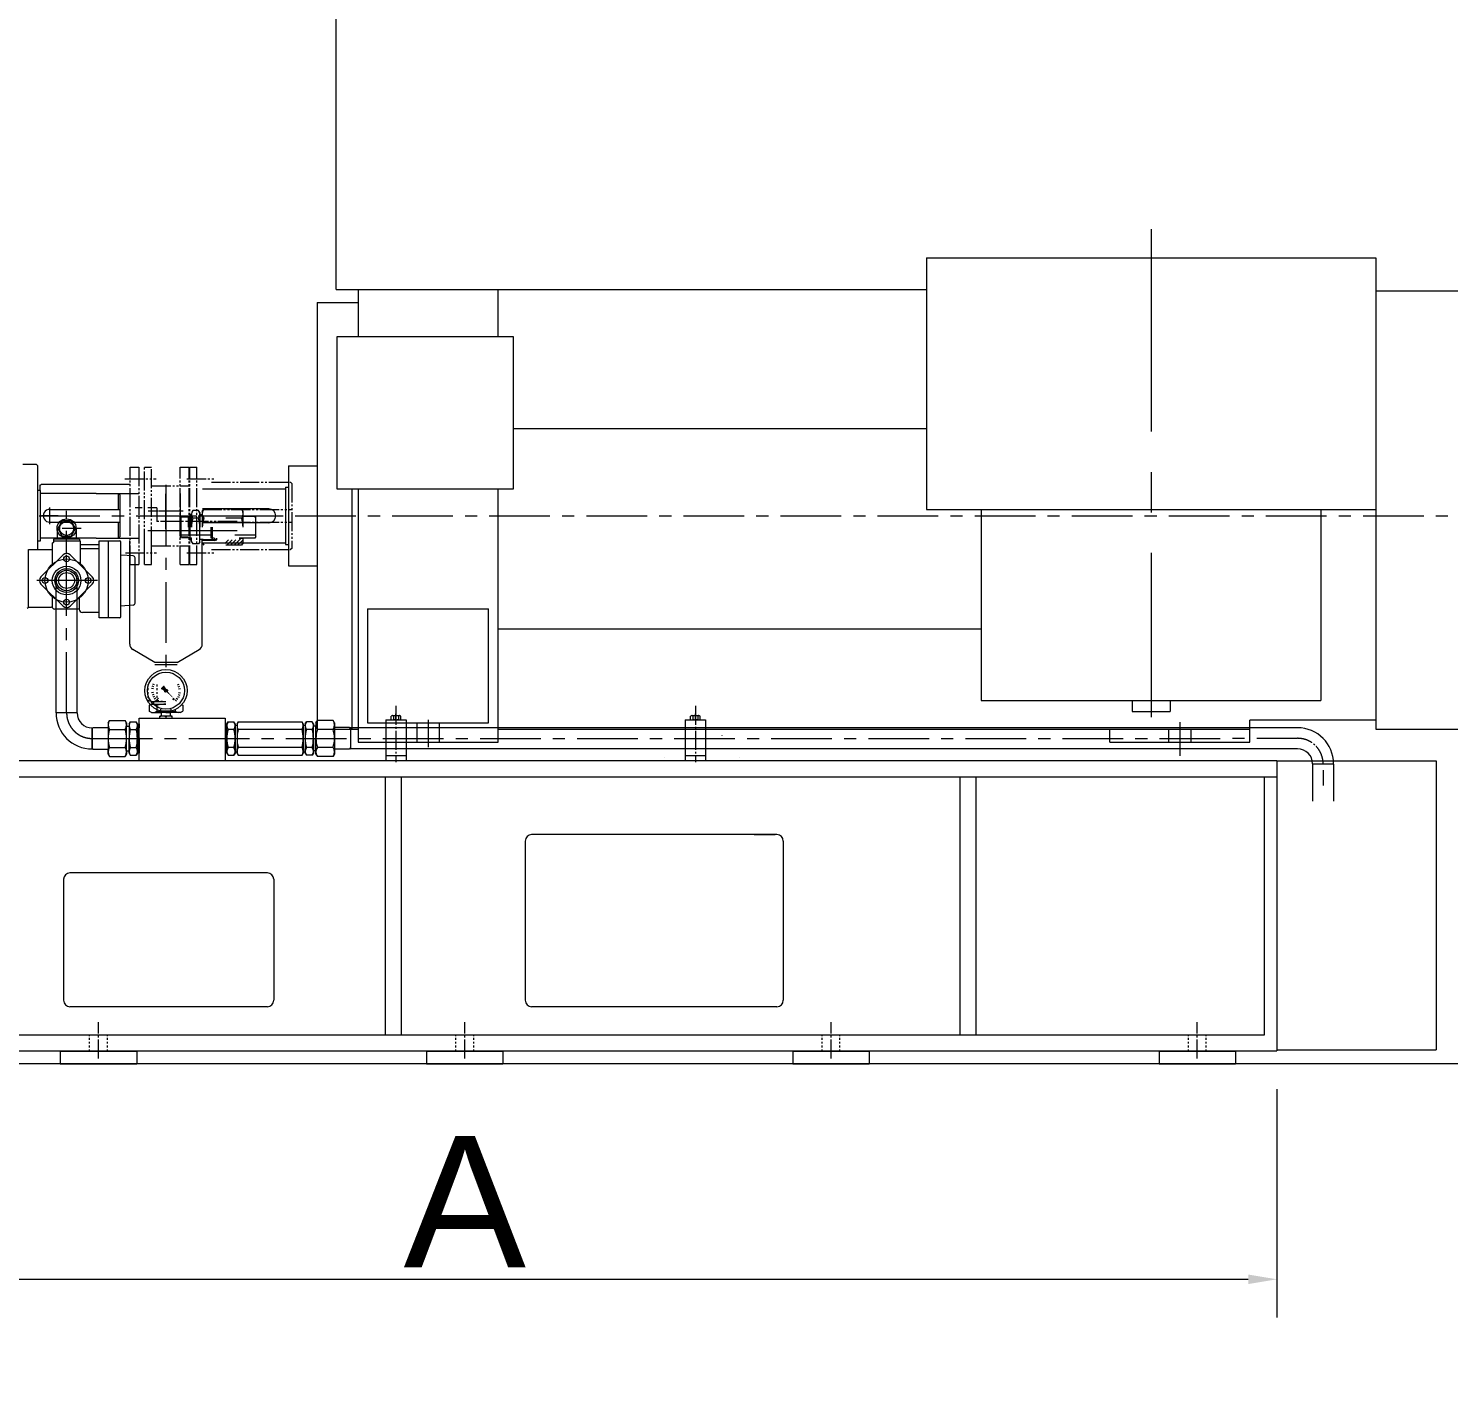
# Model space of a CAD drawing. Header units: millimetres. Extents: x -1 to 671026, y 1 to 511259.
# Drawn here: x 319403 to 376031, y 297290 to 351950 of the extents above; entities that cross this region are included whole.
import ezdxf

# ---------------------------------------------------------------- set-up
doc = ezdxf.new("R2010")
doc.units = ezdxf.units.MM
doc.header["$LTSCALE"] = 25.4
for name, pattern in [('ACAD_ISO04W100', [30, 24, -3, 0, -3]), ('CENTER', [50.8, 31.75, -6.35, 6.35, -6.35]), ('EB_DASH', [6, 3, -3]), ('EB_DASHDOT', [39, 30, -3, 3, -3]), ('EB_DASHDOTDOT', [45, 30, -3, 3, -3, 3, -3])]:
    doc.linetypes.add(name, pattern=pattern)
doc.layers.get('Defpoints').update_dxf_attribs({"lineweight": 5})
for name, color, linetype, lineweight in [('CAXA0', 7, 'Continuous', 5), ('CAXA1', 5, 'CENTER', 5), ('CAXAEB0', 7, 'Continuous', 5), ('CAXAEB0_1', 7, 'Continuous', 5), ('CAXA中心线层', 5, 'CENTER', 5), ('CAXA尺寸线层', 3, 'Continuous', 5), ('CAXA细实线层', 7, 'Continuous', 5), ('CAXA虚线层', 96, 'EB_DASH', 5)]:
    doc.layers.add(name, color=color, linetype=linetype, lineweight=lineweight)
doc.styles.add('Roman', font='arial.ttf')
doc.styles.get("Standard").update_dxf_attribs({"font": 'arial.ttf'})
doc.dimstyles.new('ISO-25', dxfattribs={"dimscale": 30, "dimtxt": 38.1, "dimasz": 38.1, "dimexe": 50.8, "dimexo": 50.8, "dimgap": 15.875, "dimtad": 1, "dimtih": 1, "dimtoh": 1, "dimdec": 1, "dimlfac": 0.03937, "dimdsep": 46, "dimtxsty": 'Standard', "dimcen": 63.5, "dimclrd": 7, "dimclre": 7, "dimclrt": 7, "dimadec": 0, "dimazin": 0, "dimtfac": 1, "dimtdec": 1, "dimtmove": 0, "dimatfit": 3, "dimfxl": 25.4, "dimlwd": 5, "dimlwe": 5, "dimarcsym": 0})

# ---------------------------------------------------------------- blocks, each defined once
blk = doc.blocks.new('*D17')
at = {"color": 7, "linetype": 'Continuous', "lineweight": 5, "transparency": 16777216}
for p, q in [((304417, 309659), (304417, 300561)), ((369187, 309659), (369187, 300561)), ((305560, 302085), (368044, 302085))]:
    blk.add_line(p, q, dxfattribs=at)
at = {"color": 7, "transparency": 16777216}
for points in [[(305560, 302275), (305560, 301894), (304417, 302085)], [(368044, 302275), (368044, 301894), (369187, 302085)]]:
    blk.add_solid(points, dxfattribs=at)
at = {"layer": 'Defpoints', "color": 0, "transparency": 16777216}
for p in [(304417, 311183), (369187, 311183), (369187, 302085)]:
    blk.add_point(p, dxfattribs=at)
at = {"color": 7, "lineweight": 5, "transparency": 16777216, "insert": (336802, 305180), "char_height": 4191, "attachment_point": 5, "style": 'Roman'}
blk.add_mtext('{\\H1.25x;A}', dxfattribs=at)
blk = doc.blocks.new('*D18')
at = {"color": 7, "linetype": 'Continuous', "lineweight": 5, "transparency": 16777216}
for p, q in [((245120, 318981), (245120, 288436)), ((402168, 309151), (402168, 288436)), ((246263, 289960), (401025, 289960))]:
    blk.add_line(p, q, dxfattribs=at)
at = {"color": 7, "transparency": 16777216}
for points in [[(246263, 290151), (246263, 289770), (245120, 289960)], [(401025, 290151), (401025, 289770), (402168, 289960)]]:
    blk.add_solid(points, dxfattribs=at)
at = {"layer": 'Defpoints', "color": 0, "transparency": 16777216}
for p in [(245120, 320505), (402168, 310675), (402168, 289960)]:
    blk.add_point(p, dxfattribs=at)
at = {"color": 7, "lineweight": 5, "transparency": 16777216, "insert": (336900, 293145), "char_height": 4191, "attachment_point": 5, "style": 'Roman'}
blk.add_mtext('{\\H1.25x;C}', dxfattribs=at)

msp = doc.modelspace()

# ---------------------------------------------------------------- hatches: boundary and pattern name
at = {"layer": 'CAXAEB0', "linetype": 'Continuous', "lineweight": 5}
h = msp.add_hatch(color=7, dxfattribs=at)
h.paths.add_polyline_path([(325247.99, 325191.06), (325204.45, 325229.95), (325203.4, 325230.93), (325202.31, 325231.86), (324911.98, 325491.15), (324923.56, 325497.14), (324933.68, 325505.36), (324941.91, 325515.49), (324947.9, 325527.07)], flags=0)
h.paths.add_polyline_path([(324827.44, 325566.66), (324831.22, 325577.07), (324836.76, 325586.68), (324843.88, 325595.17), (324852.37, 325602.29), (324861.98, 325607.83), (324872.39, 325611.61), (324827.73, 325661.62), (324823.55, 325668.04), (324821.47, 325675.42), (324817.48, 325707.58), (324817.05, 325709.63), (324816.29, 325711.59), (324815.21, 325713.39), (324813.86, 325715), (324807.96, 325720.89), (324806.45, 325722.19), (324804.75, 325723.23), (324802.91, 325723.99), (324800.97, 325724.45), (324798.98, 325724.61), (324796.99, 325724.45), (324795.06, 325723.99), (324793.22, 325723.23), (324791.52, 325722.19), (324790, 325720.89), (324718.16, 325649.05), (324716.86, 325647.53), (324715.82, 325645.83), (324715.06, 325643.99), (324714.6, 325642.06), (324714.44, 325640.07), (324714.6, 325638.08), (324715.06, 325636.14), (324715.82, 325634.3), (324716.86, 325632.6), (324718.16, 325631.09), (324724.05, 325625.19), (324725.65, 325623.84), (324727.46, 325622.76), (324729.41, 325622), (324731.47, 325621.57), (324763.63, 325617.58), (324771.01, 325615.5), (324777.43, 325611.32)], flags=0)
msp.add_hatch(color=7, dxfattribs=at).paths.add_polyline_path([(324911.98, 325491.15), (324923.56, 325497.14), (324933.68, 325505.36), (324941.91, 325515.49), (324947.9, 325527.07), (324950.8, 325536.64), (324952.17, 325546.54), (324951.97, 325556.53), (324950.21, 325566.37), (324946.92, 325575.8), (324942.19, 325584.61), (324936.14, 325592.56), (324928.92, 325599.47), (324920.7, 325605.16), (324911.7, 325609.49), (324902.12, 325612.35), (324892.21, 325613.67), (324882.22, 325613.43), (324872.39, 325611.61), (324861.98, 325607.83), (324852.37, 325602.29), (324843.88, 325595.17), (324836.76, 325586.68), (324831.22, 325577.07), (324827.44, 325566.66), (324825.62, 325556.83), (324825.38, 325546.84), (324826.7, 325536.93), (324829.56, 325527.35), (324833.89, 325518.35), (324839.58, 325510.13), (324846.49, 325502.9), (324854.44, 325496.85), (324863.25, 325492.13), (324872.68, 325488.84), (324882.52, 325487.08), (324892.51, 325486.88), (324902.41, 325488.25)], flags=0)

# ---------------------------------------------------------------- linework, layer by layer
at = {"color": 7, "lineweight": 5}
for p, q in [((331671, 341536.37), (331671, 364269.37)), ((355216.58, 342806.37), (355216.58, 332773.37)), ((355216.58, 342806.37), (373123.58, 342806.37)), ((373123.58, 342806.37), (373123.58, 332773.37)), ((331671, 341536.37), (355216.58, 341536.37)), ((332547.08, 341536.37), (332547.08, 339662.32)), ((338135.08, 339662.32), (338135.08, 341536.37)), ((373123.58, 341492.65), (378419.48, 341492.65)), ((330921.48, 341028.37), (330921.48, 324010.37)), ((330921.48, 341028.37), (332547.08, 341028.37)), ((338738.5, 336005.67), (355216.58, 336005.67)), ((329778.48, 334514.12), (330921.48, 334514.12)), ((329778.48, 334514.12), (329778.48, 330524.62)), ((326349.48, 333598.87), (329651.48, 333598.87)), ((329651.48, 333662.37), (329651.48, 331376.37)), ((329651.48, 333662.37), (329778.48, 333662.37)), ((332293.08, 333576.78), (332293.08, 324010.37)), ((332547.08, 333576.78), (332547.08, 323502.37)), ((338135.08, 324010.37), (338135.08, 333576.78)), ((328991.08, 332798.77), (326349.48, 332798.77)), ((355216.58, 332773.37), (373123.58, 332773.37)), ((357396.55, 332773.37), (357396.55, 325153.37)), ((370943.61, 332773.37), (370943.61, 325153.37)), ((373123.58, 332773.37), (373123.58, 324010.37)), ((320545.57, 332019.37), (320545.57, 331587.66)), ((320750.6, 332324.17), (320574.62, 332019.37)), ((320574.62, 332019.37), (320750.6, 331714.57)), ((321102.55, 332324.17), (320750.6, 332324.17)), ((321278.53, 332019.37), (321102.55, 332324.17)), ((321102.55, 331714.57), (321278.53, 332019.37)), ((321307.57, 332019.37), (321307.57, 331587.66)), ((328991.08, 332239.97), (326349.48, 332239.97)), ((322107.69, 331630.38), (319872.49, 331630.38)), ((320368.13, 330550.64), (320368.13, 331442.57)), ((321445.45, 331587.66), (320407.69, 331587.66)), ((320407.69, 331587.66), (320407.69, 331456.96)), ((321485.02, 331511.37), (320407.69, 331511.37)), ((320750.6, 331714.57), (321102.55, 331714.57)), ((321485.02, 330550.64), (321485.02, 331511.37)), ((321485.02, 331377), (322223.65, 331377)), ((322223.65, 331526.66), (323036.45, 331526.66)), ((322223.65, 328450.72), (322223.65, 331526.66)), ((322590.42, 328450.72), (322590.42, 331526.66)), ((323087.25, 328501.52), (323087.25, 331475.86)), ((326336.69, 327405.36), (326336.69, 331541.14)), ((326349.48, 331439.87), (329651.48, 331439.87)), ((329651.48, 331376.37), (329778.48, 331376.37)), ((319402.57, 328895.17), (319402.57, 331181.17)), ((319402.57, 331181.17), (320368.13, 331181.17)), ((319902.82, 330085.34), (320782.89, 330965.4)), ((321070.26, 330965.4), (321950.32, 330085.34)), ((322223.65, 331205.41), (321485.02, 331205.41)), ((323586.01, 330921.82), (323087.25, 330955.52)), ((323657.07, 329032.44), (323657.07, 330845.79)), ((329778.48, 330524.62), (330921.48, 330524.62)), ((320782.89, 328917.9), (319902.82, 329797.97)), ((320507.47, 324661.06), (320507.47, 330037.79)), ((321070.26, 328917.9), (321950.32, 329797.97)), ((321345.67, 324661.06), (321345.67, 330037.79)), ((320368.13, 328872.31), (320368.13, 329332.67)), ((321429.83, 329277.48), (321429.83, 328796.11)), ((319402.57, 328882.47), (320306.98, 328882.47)), ((321429.83, 328796.11), (320444.33, 328796.11)), ((322223.65, 328669.11), (321556.83, 328669.11)), ((322590.42, 328450.72), (322223.65, 328450.72)), ((323036.45, 328450.72), (322590.42, 328450.72)), ((323586.01, 328956.41), (323087.25, 328922.71)), ((332928.08, 328809.74), (332928.08, 324264.37)), ((332928.08, 328809.74), (337754.08, 328809.74)), ((337754.08, 324264.37), (337754.08, 328809.74)), ((338135.08, 328020.42), (357396.55, 328020.42)), ((324448.91, 326676.82), (323568.05, 327185.39)), ((325328.83, 326676.82), (326209.69, 327185.39)), ((325328.79, 326676.82), (324448.91, 326676.82)), ((325328.79, 326575.22), (324448.91, 326575.22)), ((324266.5, 325117.77), (324889.01, 325117.77)), ((324393.71, 325117.77), (324393.71, 325016.17)), ((357396.55, 325153.37), (370943.61, 325153.37)), ((363408.08, 325153.37), (363408.08, 324721.82)), ((364930.84, 325153.37), (364930.84, 324721.82)), ((321345.67, 324661.06), (320504.75, 324661.06)), ((324257.68, 324988.96), (324220.99, 324967.78)), ((324220.99, 324967.78), (324220.99, 324734.37)), ((324220.99, 324967.78), (324220.99, 324734.37)), ((324304.81, 324685.97), (324220.99, 324734.37)), ((324304.81, 324685.97), (324220.99, 324734.37)), ((324304.81, 325016.17), (324257.68, 324988.96)), ((324304.81, 325016.17), (324889.01, 325016.17)), ((324304.81, 324685.97), (324704.63, 324685.97)), ((324529.6, 324967.78), (324529.6, 324785.9)), ((324529.6, 324785.9), (324529.6, 324734.37)), ((325130.31, 324534.27), (324647.71, 324534.27)), ((324647.71, 324457.86), (324647.71, 324534.27)), ((324685.58, 324737.47), (324685.58, 324815.86)), ((325091.98, 324737.47), (324685.58, 324737.47)), ((324704.63, 324534.27), (324704.63, 324726.04)), ((324889.01, 324685.97), (324704.63, 324685.97)), ((324889.01, 324685.97), (325073.39, 324685.97)), ((324889.01, 324508.87), (324889.01, 324457.86)), ((325072.93, 324534.27), (325072.93, 324726.04)), ((325472.75, 324685.97), (325072.93, 324685.97)), ((325091.98, 324737.47), (325091.98, 324815.86)), ((325130.31, 324457.86), (325130.31, 324534.27)), ((325247.96, 324785.9), (325247.96, 324734.37)), ((325472.75, 324685.97), (325556.57, 324734.37)), ((325473.21, 324685.97), (325557.03, 324734.37)), ((325473.21, 324685.97), (325557.03, 324734.37)), ((325519.99, 324989.16), (325557.03, 324967.78)), ((325557.03, 324967.78), (325557.03, 324734.37)), ((325557.03, 324967.78), (325557.03, 324734.37)), ((363408.08, 324721.82), (364930.84, 324721.82)), ((321942.57, 324017.57), (321976.81, 324076.86)), ((321942.57, 323225.96), (321942.57, 324064.16)), ((321942.57, 324017.57), (321942.57, 323272.55)), ((321976.81, 324076.86), (322580.13, 324076.86)), ((322580.13, 324267.57), (322635.73, 324363.88)), ((322580.13, 324267.57), (322580.13, 324076.86)), ((322580.13, 324076.86), (322580.13, 323022.54)), ((322635.73, 324363.88), (323261.13, 324363.88)), ((322635.73, 324004.7), (323261.13, 324004.7)), ((323316.73, 324267.57), (323261.13, 324363.88)), ((323316.73, 324267.57), (323316.73, 324140.36)), ((323316.73, 323022.54), (323316.73, 324153.06)), ((323316.73, 324140.36), (323418.33, 324140.36)), ((323418.33, 324229.26), (323466.72, 324313.08)), ((323418.33, 324229.26), (323418.33, 323645.17)), ((323466.72, 324313.08), (323700.14, 324313.08)), ((323466.72, 324004.7), (323700.14, 324004.7)), ((323748.53, 324229.26), (323700.14, 324313.08)), ((323748.53, 324229.26), (323748.53, 324064.16)), ((323822.19, 324178.55), (323748.53, 324178.55)), ((323748.53, 324064.16), (323748.53, 323060.86)), ((323822.19, 324229.26), (323822.19, 324064.25)), ((323822.47, 322759.24), (323822.47, 324457.86)), ((330921.48, 324010.37), (332547.08, 324010.37)), ((370011.63, 324069.33), (332212.95, 324064.28)), ((332928.08, 324264.37), (337754.08, 324264.37)), ((334896.58, 324264.37), (334896.58, 323502.37)), ((335785.58, 324264.37), (335785.58, 323502.37)), ((338135.08, 324010.37), (368107.08, 324010.37)), ((338135.08, 323502.37), (338135.08, 324010.37)), ((362519.08, 323502.37), (362519.08, 324010.37)), ((364868.58, 324010.37), (364868.58, 323502.37)), ((365757.58, 324010.37), (365757.58, 323502.37)), ((368107.08, 323502.37), (368107.08, 324380.58)), ((373123.58, 324380.58), (368107.08, 324380.58)), ((373123.58, 324010.37), (378419.48, 324010.37)), ((323418.33, 323645.15), (323418.33, 323060.86)), ((323418.33, 323060.86), (323418.33, 323645.06)), ((323822.19, 323645.15), (323822.19, 323060.86)), ((323822.19, 323645.15), (323822.19, 323111.75)), ((323822.19, 323060.86), (323822.19, 323645.06)), ((332547.08, 323502.37), (338135.08, 323502.37)), ((362519.08, 323502.37), (368107.08, 323502.37)), ((321942.57, 323272.55), (321976.81, 323213.26)), ((321976.81, 323213.26), (322577.57, 323213.26)), ((322580.13, 323022.54), (322580.13, 323213.26)), ((322580.13, 323022.54), (322635.73, 322926.24)), ((322635.73, 323285.65), (323261.13, 323285.65)), ((322635.73, 322926.24), (323261.13, 322926.24)), ((323316.73, 323022.54), (323261.13, 322926.24)), ((323316.73, 323149.76), (323316.73, 323022.54)), ((323316.73, 323149.76), (323418.33, 323149.76)), ((323418.33, 323149.76), (323418.33, 323060.86)), ((323418.33, 323060.86), (323466.72, 322977.04)), ((323466.72, 323285.65), (323700.14, 323285.65)), ((323466.72, 322977.04), (323700.14, 322977.04)), ((323748.53, 323060.86), (323700.14, 322977.04)), ((323822.19, 323111.75), (323747.82, 323111.75)), ((323748.53, 323060.86), (323748.53, 323225.96)), ((323822.19, 323149.76), (323822.19, 323060.86)), ((370011.63, 323231.13), (332212.93, 323226.08)), ((369186.64, 322759.24), (304416.64, 322759.24)), ((369186.64, 322759.24), (369186.64, 311192.63)), ((371442.87, 322624.96), (370604.67, 322624.96)), ((370608.53, 322624.96), (370608.53, 321146.38)), ((371446.73, 322624.96), (371446.73, 321146.38)), ((369186.64, 322095.91), (304416.64, 322095.91)), ((333626.64, 322095.92), (333626.64, 311818.36)), ((334261.64, 322095.92), (334261.64, 311818.36)), ((356546.62, 322095.92), (356546.62, 311818.36)), ((357181.62, 322095.92), (357181.62, 311818.36)), ((368674.48, 322095.91), (368674.48, 311818.36)), ((339214.64, 319555.92), (339214.64, 313205.92)), ((349247.64, 319809.92), (339468.64, 319809.92)), ((349183.93, 319809.59), (348345.73, 319809.59)), ((349501.64, 319555.92), (349501.64, 313205.92)), ((328934.82, 318285.92), (321060.82, 318285.92)), ((320806.82, 318031.92), (320806.82, 313205.92)), ((329188.82, 318031.92), (329188.82, 313205.92)), ((328934.82, 312951.92), (321060.82, 312951.92)), ((349247.64, 312951.92), (339468.64, 312951.92)), ((368674.48, 311818.36), (304416.64, 311818.36)), ((369186.64, 311183.36), (304416.7, 311183.36)), ((320672.64, 311183.36), (320672.64, 310675.36)), ((320672.64, 311183.36), (323720.64, 311183.36)), ((323720.64, 311183.36), (323720.64, 310675.36)), ((335277.67, 311183.36), (335277.67, 310675.36)), ((335277.67, 311183.36), (338325.67, 311183.36)), ((338325.67, 311183.36), (338325.67, 310675.36)), ((349882.64, 311183.36), (349882.64, 310675.36)), ((349882.64, 311183.36), (352930.64, 311183.36)), ((352930.64, 311183.36), (352930.64, 310675.36)), ((364487.64, 311183.36), (364487.64, 310675.36)), ((364487.64, 311183.36), (367535.64, 311183.36)), ((367535.64, 311183.36), (367535.64, 310675.36)), ((369186.64, 311238.87), (375536.64, 311238.87)), ((419547.29, 310675.36), (253324.42, 310675.36)), ((320672.64, 310675.36), (323720.64, 310675.36)), ((335277.67, 310675.36), (338325.67, 310675.36)), ((349882.64, 310675.36), (352930.64, 310675.36)), ((364487.64, 310675.36), (367535.64, 310675.36))]:
    msp.add_line(p, q, dxfattribs=at)
at = {"color": 7, "linetype": 'ACAD_ISO04W100', "lineweight": 5, "ltscale": 10}
for p, q in [((335341.08, 324384.2), (335341.08, 323297.23)), ((365313.08, 324293.77), (365313.08, 322957.13))]:
    msp.add_line(p, q, dxfattribs=at)
at = {"color": 7, "lineweight": 5}
msp.add_lwpolyline([(331709.1, 339662.32), (338738.5, 339662.32), (338738.5, 333576.78), (331709.1, 333576.78)], close=True, dxfattribs=at)
for centre, radius in [((320926.57, 332019.37), 381), ((320926.57, 332019.37), 279.4), ((320926.57, 329939.11), 863.6), ((320926.57, 330802.71), 114.3), ((320925.32, 329939.11), 571.5), ((320926.57, 329939.11), 472.44), ((320926.57, 329941.65), 406.4), ((320926.57, 329941.65), 317.5), ((320065.51, 329941.65), 114.3), ((321787.63, 329941.65), 114.3), ((320926.57, 329080.59), 114.3)]:
    msp.add_circle(centre, radius, dxfattribs=at)
for centre, radius, start, end in [((328991.08, 332519.37), 279.4, 270, 90), ((320926.57, 330038.17), 1511.35, 110.156643, 111.684802), ((323036.45, 331475.86), 50.8, 0, 90), ((320926.57, 330821.72), 203.2, 45, 135), ((323580.87, 330845.79), 76.2, 0, 86.133913), ((320046.51, 329941.65), 203.2, 135, 225), ((321806.64, 329941.65), 203.2, 315, 45), ((323580.87, 329032.44), 76.2, 273.866087, 0), ((319351.77, 328895.17), 50.8, 270, 0), ((320306.98, 328806.27), 76.2, 25.678886, 90.000165), ((320444.33, 328872.31), 76.2, 205.679331, 270), ((320926.57, 329061.59), 203.2, 225, 315), ((321556.83, 328796.11), 127, 180, 270), ((323036.45, 328501.52), 50.8, 270, 0), ((323695.05, 327405.36), 254, 180, 240), ((326082.69, 327405.36), 254, 300, 0), ((326082.69, 327405.36), 254, 300, 0), ((321942.57, 324661.06), 1435.1, 180, 270), ((321942.57, 324661.06), 596.9, 180, 270), ((324375.3, 324956.17), 270.2, 235.174817, 304.825183), ((324375.3, 324956.17), 270.2, 235.174817, 304.825183), ((324375.3, 324745.97), 270.2, 55.174817, 115.831719), ((324889.01, 323657.34), 1358.83, 90, 105.337174), ((324889.01, 326044.81), 1358.83, 254.662826, 262.201514), ((324768.36, 324235.02), 299.24, 66.222684, 113.777316), ((324889.01, 326044.81), 1358.83, 262.201514, 270), ((324889.01, 326044.81), 1358.83, 270, 277.798486), ((325009.66, 324233.43), 300.7, 66.345289, 113.654711), ((324888.55, 326044.81), 1358.83, 277.798486, 285.337174), ((325402.27, 324956.17), 270.2, 235.174817, 304.825183), ((322898.34, 324184.4), 318.21, 145.615753, 214.384247), ((323769.56, 323645.29), 1189.43, 162.412046, 180), ((322998.52, 324184.4), 318.21, 325.615753, 34.384247), ((322127.3, 323645.29), 1189.43, 0, 17.587954), ((323688.53, 324159), 270.2, 145.174817, 214.825183), ((324777.16, 323645.29), 1358.83, 164.662826, 180), ((323478.33, 324159), 270.2, 325.174817, 34.825183), ((322389.7, 323645.29), 1358.83, 0, 15.337174), ((370011.63, 322634.23), 1435.1, 0, 90), ((323769.56, 323645.06), 1189.43, 180, 197.587954), ((322127.3, 323645.06), 1189.43, 342.412046, 0), ((324777.16, 323645.06), 1358.83, 180, 195.337174), ((322389.7, 323645.06), 1358.83, 344.662826, 0), ((322898.34, 323105.94), 318.21, 145.615753, 214.384247), ((322998.52, 323105.94), 318.21, 325.615753, 34.384247), ((323688.53, 323131.34), 270.2, 145.174817, 214.825183), ((323478.33, 323131.34), 270.2, 325.174817, 34.825183), ((370011.63, 322634.23), 596.9, 0, 90), ((339468.64, 319555.92), 254, 90, 180), ((349247.6, 319555.72), 254, 360, 90), ((349247.64, 319555.92), 254, 360, 90), ((321060.82, 318031.92), 254, 90, 180), ((328934.82, 318031.92), 254, 360, 90), ((321060.82, 313205.92), 254, 180, 270), ((328934.82, 313205.92), 254, 270, 0), ((339468.64, 313205.92), 254, 180, 270), ((349247.6, 313205.72), 254, 270, 0), ((349247.62, 313205.87), 254, 270, 0), ((349247.64, 313205.92), 254, 270, 0)]:
    msp.add_arc(centre, radius, start, end, dxfattribs=at)
msp.add_point((323830.04, 323645.17), dxfattribs=at)
msp.add_point((323830.04, 323645.17), dxfattribs=at)
at = {"layer": 'CAXA0', "color": 7, "lineweight": 5}
for p, q in [((319730.12, 334564.06), (319186.71, 334564.06)), ((319730.12, 334564.06), (319770.91, 334523.27)), ((319770.91, 334523.27), (319770.91, 331181.17)), ((319923.15, 333776.74), (319872.35, 333725.94)), ((319872.49, 333535.38), (319872.49, 333751.34)), ((319923.15, 333776.74), (321803.15, 333776.74)), ((320253.48, 333776.73), (323453.88, 333776.73)), ((319872.49, 333535.38), (319770.91, 333535.38)), ((319872.48, 333471.87), (319872.48, 331566.87)), ((319872.49, 333535.38), (319872.49, 331503.38)), ((322107.69, 333408.38), (319872.49, 333408.38)), ((322107.69, 333408.38), (323809.48, 333408.38)), ((322996.68, 333408.38), (323047.48, 333357.58)), ((322996.68, 332773.37), (322996.68, 333408.38)), ((323047.47, 333357.58), (323047.47, 331681.18)), ((325460.11, 333408.36), (325460.11, 331630.36)), ((325460.41, 333408.36), (325460.41, 331630.36)), ((320248.06, 332773.37), (323047.47, 332773.37)), ((325497.95, 331691.86), (325498.63, 332442)), ((325498.63, 332442), (325524.4, 332486.55)), ((325790.74, 332460.37), (325509.4, 332460.62)), ((325790.77, 332485.77), (325524.09, 332486)), ((325790.39, 332066.67), (325790.77, 332485.77)), ((325790.74, 332460.37), (325905.07, 332485.66)), ((325853.89, 331531.86), (325853.89, 332598.66)), ((325904.69, 332066.56), (325905.15, 332580.28)), ((326186.82, 332425.72), (325953.41, 332425.93)), ((326187.1, 332734.33), (325953.68, 332734.54)), ((326235.41, 332650.47), (326187.1, 332734.33)), ((326235.41, 332650.47), (326234.89, 332066.27)), ((326336.93, 332561.48), (326235.33, 332561.57)), ((326337.05, 332688.69), (326336.49, 332066.18)), ((326337.05, 332688.69), (326392.74, 332784.95)), ((327906.88, 332424.97), (327281.48, 332425.54)), ((327907.2, 332784.38), (327281.8, 332784.95)), ((327962.71, 332688.03), (327907.2, 332784.38)), ((327962.15, 332065.51), (327962.71, 332688.03)), ((328437.77, 332496.89), (327962.54, 332497.31)), ((328472.01, 332437.45), (328437.77, 332496.89)), ((328471.31, 331651.93), (328472.06, 332490.13)), ((320253.64, 332265.37), (323047.47, 332265.37)), ((322996.67, 331630.38), (322996.67, 332265.37)), ((326234.45, 331575.59), (326234.89, 332065.81)), ((326689.16, 331627.71), (326689.55, 332065.86)), ((326742.43, 331557.81), (326742.89, 332065.81)), ((319872.49, 331503.38), (319770.91, 331503.38)), ((321445.45, 331587.66), (321445.45, 331511.37)), ((322996.68, 331630.38), (323047.48, 331681.18)), ((323441.05, 327405.36), (323441.05, 331541.13)), ((325497.95, 331691.86), (325523.65, 331647.26)), ((326697.1, 331750.61), (325505.84, 331751.68)), ((325790.04, 331672.97), (325508.69, 331673.22)), ((325790.01, 331647.57), (325523.33, 331647.81)), ((325790.01, 331647.57), (325790.04, 331672.97)), ((325790.04, 331672.97), (325904.31, 331647.46)), ((325904.16, 331482.36), (325904.31, 331647.46)), ((325904.16, 331482.36), (325952.48, 331398.5)), ((326185.9, 331398.29), (325952.48, 331398.5)), ((326234.36, 331482.07), (326185.9, 331398.29)), ((326234.36, 331482.07), (326234.44, 331570.97)), ((326374.14, 331570.84), (326234.44, 331570.97)), ((326805.97, 331532.35), (326330.55, 331532.78)), ((326335.93, 331443.66), (326336.04, 331570.88)), ((326335.93, 331443.66), (326391.44, 331347.31)), ((326920.23, 331557.65), (326336.03, 331558.18)), ((326374.11, 331532.74), (326374.14, 331570.84)), ((326742.5, 331627.66), (326689.16, 331627.71)), ((326920.25, 331575.43), (326742.45, 331575.59)), ((326832.04, 331608.26), (326781.24, 331659.06)), ((326805.97, 331532.35), (326920.23, 331557.65)), ((326920.23, 331557.65), (326920.3, 331633.85)), ((327905.91, 331346.74), (327280.51, 331347.31)), ((328471.39, 331747.56), (327631.67, 331748.31)), ((327961.76, 331621.01), (327809.36, 331621.15)), ((328437.12, 331633.29), (327809.37, 331633.85)), ((327961.6, 331443), (327905.91, 331346.74)), ((327961.6, 331443), (327961.77, 331633.71)), ((328471.34, 331692.44), (328437.06, 331633.18)), ((323822.47, 324457.86), (327251.52, 324457.86)), ((327251.52, 324457.86), (327251.52, 322759.24)), ((327251.52, 324178.69), (327317.32, 324178.69)), ((327317.32, 324229.49), (327364.61, 324313.4)), ((327317.32, 324229.49), (327317.32, 324064.39)), ((327317.32, 323226.1), (327317.32, 324229.4)), ((327364.61, 324313.4), (327599.13, 324313.4)), ((327365.71, 324313.4), (327599.13, 324313.4)), ((327599.13, 324004.79), (327365.71, 324004.79)), ((327647.52, 324229.4), (327599.13, 324313.4)), ((327647.52, 324229.4), (327647.52, 324064.39)), ((327647.52, 324229.4), (327647.52, 324064.39)), ((327647.52, 324178.69), (327721.18, 324178.69)), ((327647.52, 324064.39), (327647.52, 323061)), ((327720.47, 324229.58), (327768.86, 324313.4)), ((327720.47, 324229.58), (327720.47, 324036.89)), ((327720.47, 324036.89), (327720.47, 323061)), ((327768.86, 324313.4), (330314.39, 324313.4)), ((327768.86, 324313.4), (329223.68, 324313.4)), ((330314.39, 324004.56), (327768.86, 324004.56)), ((330362.78, 324229.4), (330314.39, 324313.22)), ((330362.78, 324229.4), (330362.78, 324064.39)), ((330362.78, 324178.69), (330436.44, 324178.69)), ((330362.78, 324064.39), (330362.78, 323111.89)), ((330436.44, 324229.4), (330484.83, 324313.22)), ((330436.44, 324229.4), (330436.44, 324064.3)), ((330436.44, 324064.3), (330436.44, 323061)), ((330718.25, 324313.22), (330484.83, 324313.22)), ((330718.25, 324004.56), (330484.83, 324004.56)), ((330766.64, 324229.4), (330718.25, 324313.22)), ((330766.64, 324229.4), (330766.64, 324140.5)), ((330868.24, 324140.5), (330766.64, 324140.5)), ((330766.64, 323061), (330766.64, 324140.5)), ((330868.24, 324267.71), (330923.84, 324364.02)), ((330868.24, 324267.71), (330868.24, 324140.5)), ((330868.24, 323022.68), (330868.24, 324140.5)), ((331549.24, 324364.02), (330923.84, 324364.02)), ((331549.26, 324004.56), (330923.87, 324004.6)), ((331604.84, 324267.71), (331549.24, 324364.02)), ((331604.84, 324267.71), (331604.84, 324077)), ((332205.61, 324086.27), (331604.84, 324086.27)), ((331604.84, 324077), (331604.84, 323022.68)), ((332239.84, 324026.98), (332205.61, 324086.27)), ((332239.84, 324073.55), (332239.84, 323235.35)), ((333652.89, 324393.83), (333652.89, 322768.51)), ((333652.89, 324393.83), (334465.69, 324393.83)), ((334465.69, 324393.83), (334465.69, 322768.51)), ((345590.89, 324393.83), (345590.89, 322768.51)), ((345590.89, 324393.83), (346403.69, 324393.83)), ((346403.69, 324393.83), (346403.69, 322768.51)), ((326591.12, 323645.29), (327243.66, 323645.29)), ((327317.32, 323645.29), (327317.32, 323061)), ((327317.32, 323645.2), (327317.32, 323061)), ((327647.52, 323645.29), (327647.52, 323061)), ((327647.52, 323061), (327647.52, 323645.2)), ((327720.47, 323645.2), (327720.47, 323061)), ((330362.78, 323645.29), (330362.78, 323061)), ((330362.78, 323061), (330362.78, 323645.2)), ((330766.64, 323645.29), (330766.64, 323061)), ((327251.52, 323111.89), (327318.03, 323111.89)), ((327317.32, 323061), (327317.32, 323226.1)), ((327317.32, 323061), (327365.71, 322977.18)), ((327599.13, 323285.79), (327365.71, 323285.79)), ((327365.71, 322977.18), (327599.13, 322977.18)), ((327647.52, 323061), (327599.13, 322977.18)), ((327646.81, 323111.89), (327721.18, 323111.89)), ((327647.52, 323149.9), (327647.52, 323061)), ((327720.47, 323061), (327720.47, 323226.1)), ((327720.47, 323061), (327768.86, 322977.18)), ((330314.39, 323285.79), (327768.86, 323285.79)), ((327768.86, 322977.18), (330314.39, 322977.18)), ((330362.78, 323061), (330314.39, 322977.18)), ((330362.78, 323149.9), (330362.78, 323061)), ((330362.78, 323111.89), (330437.15, 323111.89)), ((330436.44, 323061), (330436.44, 323226.1)), ((330436.44, 323061), (330484.83, 322977.18)), ((330718.25, 323285.79), (330484.83, 323285.79)), ((330718.25, 322977.18), (330484.83, 322977.18)), ((330766.64, 323061), (330718.25, 322977.18)), ((330868.24, 323149.9), (330766.64, 323149.9)), ((330766.64, 323149.9), (330766.64, 323061)), ((330868.24, 323149.9), (330868.24, 323022.68)), ((330868.24, 323022.68), (330923.84, 322926.38)), ((331549.24, 323285.79), (330923.84, 323285.79)), ((331549.24, 322926.38), (330923.84, 322926.38)), ((331604.84, 323022.68), (331549.24, 322926.38)), ((332205.61, 323222.67), (331604.84, 323222.67)), ((331604.84, 323022.68), (331604.84, 323213.4)), ((332239.84, 323281.96), (332205.61, 323222.67)), ((369186.64, 322759.24), (375536.64, 322759.24)), ((375536.64, 322759.24), (375536.64, 311238.87))]:
    msp.add_line(p, q, dxfattribs=at)
at = {"layer": 'CAXA0', "color": 7, "linetype": 'Continuous', "lineweight": 5}
for p, q in [((327240.69, 331416.42), (327356.71, 331532.66)), ((327315.22, 331347.27), (327500.14, 331532.53)), ((327356.71, 331532.66), (327382.04, 331558.03)), ((327458.64, 331347.15), (327643.57, 331532.4)), ((327500.14, 331532.53), (327525.47, 331557.91)), ((327602.07, 331347.02), (327875.65, 331621.09)), ((327643.57, 331532.4), (327668.9, 331557.78)), ((327745.5, 331346.89), (327961.7, 331563.48)), ((327888.92, 331346.76), (327929.34, 331387.25))]:
    msp.add_line(p, q, dxfattribs=at)
at = {"layer": 'CAXA0', "color": 7, "lineweight": 5}
for centre, radius, start, end in [((320253.64, 332519.43), 254, 88.74129, 270), ((327263.52, 332065.34), 1358.83, 164.611392, 179.948565), ((326175.35, 332580.04), 270.2, 145.123382, 214.773748), ((325965.15, 332580.22), 270.2, 325.123382, 34.773748), ((324876.06, 332067.49), 1358.83, 359.948565, 15.285739), ((327525.92, 332065.11), 1189.43, 162.360611, 179.948565), ((326655.18, 332605), 318.21, 145.564318, 214.332813), ((327644.43, 332604.91), 318.21, 325.564318, 34.332813), ((326772.72, 332066.58), 1189.43, 359.948565, 17.536519), ((327587.52, 324159.1), 270.2, 145.174817, 214.825183), ((328676.16, 323645.38), 1358.83, 164.662826, 180), ((327377.32, 324159.1), 270.2, 325.174817, 34.825183), ((326288.69, 323645.38), 1358.83, 0, 15.337174), ((327990.67, 324158.86), 270.2, 145.174817, 214.825183), ((329079.3, 323645.15), 1358.83, 164.662826, 180), ((330092.58, 324158.86), 270.2, 325.174817, 34.825183), ((329003.95, 323645.15), 1358.83, 0, 15.337174), ((330706.64, 324158.86), 270.2, 145.174817, 214.825183), ((331795.28, 323645.15), 1358.83, 164.662826, 180), ((330496.44, 324158.86), 270.2, 325.174817, 34.825183), ((329407.81, 323645.15), 1358.83, 0, 15.337174), ((332057.67, 323645.12), 1189.43, 162.408206, 179.99616), ((331186.49, 324184.29), 318.21, 145.611912, 214.380407), ((331286.67, 324184.29), 318.21, 325.611912, 34.380407), ((330415.41, 323645.23), 1189.43, 359.99616, 17.584113), ((328676.16, 323645.2), 1358.83, 180, 195.337174), ((326288.69, 323645.2), 1358.83, 344.662826, 0), ((329079.3, 323645.2), 1358.83, 180, 195.337174), ((329003.95, 323645.2), 1358.83, 344.662826, 0), ((331795.28, 323645.2), 1358.83, 180, 195.337174), ((329407.81, 323645.2), 1358.83, 344.662826, 0), ((332057.67, 323645.2), 1189.43, 180, 197.587954), ((330415.41, 323645.2), 1189.43, 342.412046, 0), ((327587.52, 323131.48), 270.2, 145.174817, 214.825183), ((327377.32, 323131.48), 270.2, 325.174817, 34.825183), ((327990.67, 323131.48), 270.2, 145.174817, 214.825183), ((330092.58, 323131.48), 270.2, 325.174817, 34.825183), ((330706.64, 323131.48), 270.2, 145.174817, 214.825183), ((330496.44, 323131.48), 270.2, 325.174817, 34.825183), ((331186.45, 323106.08), 318.21, 145.615753, 214.384247), ((331286.63, 323106.08), 318.21, 325.615753, 34.384247)]:
    msp.add_arc(centre, radius, start, end, dxfattribs=at)
msp.add_point((327243.66, 323645.29), dxfattribs=at)
msp.add_point((327243.66, 323645.29), dxfattribs=at)
at = {"layer": 'CAXA1', "linetype": 'CENTER', "lineweight": 5, "ltscale": 10}
msp.add_line((364170.08, 343944.01), (364170.08, 324499.39), dxfattribs=at)
at = {"layer": 'CAXA1', "linetype": 'CENTER', "lineweight": 5, "ltscale": 3}
for p, q in [((324876.86, 333750.62), (324876.86, 326101.49)), ((319829.12, 332519.37), (328355.08, 332519.37)), ((320926.57, 324661.06), (320926.57, 332716.67)), ((326168.35, 332519.37), (380485.03, 332519.37)), ((320925.32, 329291.41), (320925.32, 330586.81)), ((322155.96, 329938.73), (319697.19, 329938.73)), ((321927.21, 323645.17), (370011.63, 323650.23))]:
    msp.add_line(p, q, dxfattribs=at)
msp.add_arc((321942.57, 324661.06), 1016, 179.999996, 270, dxfattribs=at)
at = {"layer": 'CAXAEB0', "color": 7, "linetype": 'EB_DASHDOTDOT', "lineweight": 5}
for p, q in [((323453.88, 334462.46), (323809.48, 334462.46)), ((323453.88, 330576.43), (323453.88, 334462.46)), ((323809.48, 334462.46), (323809.48, 330576.43)), ((324038.08, 331242.97), (324038.08, 334462.46)), ((324038.08, 334462.46), (324317.48, 334462.46)), ((324317.48, 331338.24), (324317.48, 334462.46)), ((325460.41, 330576.26), (325460.41, 334462.46)), ((325460.41, 334462.46), (325816.01, 334462.46)), ((325816.01, 330576.26), (325816.01, 334462.46)), ((325841.48, 330576.26), (325841.48, 334462.46)), ((325841.48, 334462.46), (326120.88, 334462.46)), ((326120.88, 330576.26), (326120.88, 334462.46)), ((324317.48, 333713.23), (325841.48, 333713.23)), ((326705.08, 333865.56), (329854.65, 333865.56)), ((329905.45, 333814.76), (329854.65, 333865.56)), ((329905.48, 333814.76), (329905.48, 331223.96)), ((326349.48, 332773.36), (329905.36, 332773.36)), ((326349.48, 332265.36), (329905.36, 332265.36)), ((324038.08, 330576.26), (324038.08, 331693.79)), ((324317.37, 330576.43), (324317.37, 331338.41)), ((324317.48, 331325.63), (325841.48, 331325.63)), ((326705.08, 331173.16), (329854.65, 331173.16)), ((329905.45, 331223.96), (329854.65, 331173.16)), ((323453.77, 330576.43), (323809.48, 330576.43)), ((324038.08, 330576.26), (324317.48, 330576.26)), ((325460.41, 330576.26), (325816.01, 330576.26)), ((325841.48, 330576.26), (326120.88, 330576.26))]:
    msp.add_line(p, q, dxfattribs=at)
at = {"layer": 'CAXAEB0', "color": 7, "lineweight": 5}
for p, q in [((324165.89, 331938.4), (327721.89, 331938.4)), ((324790, 325720.89), (324718.16, 325649.05)), ((324724.05, 325625.19), (324718.16, 325631.09)), ((324731.47, 325621.57), (324763.63, 325617.58)), ((324813.86, 325715), (324807.96, 325720.89)), ((324817.48, 325707.58), (324821.47, 325675.42)), ((324827.73, 325661.62), (324872.39, 325611.61)), ((324583.45, 325244.94), (324529.57, 325191.06)), ((324777.43, 325611.32), (324827.44, 325566.66)), ((333868.64, 324406.56), (333868.64, 324538.55)), ((333916.3, 324553.83), (334202.27, 324553.83)), ((333963.96, 324538.55), (333963.96, 324406.56)), ((334154.61, 324538.55), (334154.61, 324406.56)), ((334249.93, 324406.56), (334249.93, 324538.55)), ((345806.64, 324406.56), (345806.64, 324538.55)), ((345854.3, 324553.83), (346140.27, 324553.83)), ((345901.96, 324538.55), (345901.96, 324406.56)), ((346092.61, 324538.55), (346092.61, 324406.56)), ((346187.93, 324406.56), (346187.93, 324538.55)), ((333916.3, 324391.27), (334202.27, 324391.27)), ((345854.3, 324391.27), (346140.27, 324391.27))]:
    msp.add_line(p, q, dxfattribs=at)
for centre, radius in [((324888.78, 325550.27), 844.55), ((324888.78, 325550.27), 736.6), ((324888.78, 325550.27), 63.5), ((325186.49, 325211.99), 25.4), ((325186.49, 325211.99), 12.7)]:
    msp.add_circle(centre, radius, dxfattribs=at)
for centre, radius, start, end in [((324727.14, 325640.07), 12.7, 135, 225), ((324733.03, 325634.17), 12.7, 225, 262.929788), ((324760.51, 325592.38), 25.4, 48.232025, 82.929788), ((324798.98, 325711.91), 12.7, 45, 135), ((324804.88, 325706.02), 12.7, 7.070212, 45), ((324846.67, 325678.54), 25.4, 187.070212, 221.767975), ((333916.3, 324471.9), 81.93, 54.42999, 125.57001), ((334059.29, 324249.03), 304.8, 71.776086, 108.223914), ((334202.27, 324471.9), 81.93, 54.42999, 125.57001), ((345854.3, 324471.9), 81.93, 54.42999, 125.57001), ((345997.29, 324249.03), 304.8, 71.776086, 108.223914), ((346140.27, 324471.9), 81.93, 54.42999, 125.57001), ((333916.3, 324473.21), 81.93, 234.42999, 305.57001), ((334059.29, 324696.07), 304.8, 251.776086, 288.223914), ((334202.27, 324473.21), 81.93, 234.42999, 305.57001), ((345854.3, 324473.21), 81.93, 234.42999, 305.57001), ((345997.29, 324696.07), 304.8, 251.776086, 288.223914), ((346140.27, 324473.21), 81.93, 234.42999, 305.57001)]:
    msp.add_arc(centre, radius, start, end, dxfattribs=at)
at = {"layer": 'CAXAEB0_1', "color": 7, "linetype": 'EB_DASHDOTDOT', "lineweight": 5}
for p in [(324520.75, 332840.16), (327721.11, 332294.06)]:
    msp.add_line(p, (324520.75, 332294.06), dxfattribs=at)
at = {"layer": 'CAXA中心线层', "linetype": 'EB_DASHDOTDOT', "lineweight": 5}
for p, q in [((323249.85, 333992.76), (324491.28, 333992.76)), ((325724.05, 333992.75), (326840.78, 333992.75)), ((323268.54, 331045.97), (324505.32, 331045.97)), ((325724.05, 331045.97), (326840.78, 331045.97))]:
    msp.add_line(p, q, dxfattribs=at)
at = {"layer": 'CAXA中心线层', "linetype": 'EB_DASHDOT', "lineweight": 5}
for p, q in [((324876.87, 332001.7), (324876.87, 333399.13)), ((324876.87, 332205.12), (324876.87, 333195.72)), ((324876.87, 332306.72), (324876.87, 333094.12)), ((320583.84, 332519.43), (319923.44, 332519.43)), ((320253.64, 332189.23), (320253.64, 332849.63)), ((325575.58, 332700.42), (324178.15, 332700.42)), ((324368.25, 332519.37), (329187.16, 332519.37)), ((325372.17, 332700.42), (324381.57, 332700.42)), ((321510.77, 332019.37), (320596.37, 332019.37)), ((320926.61, 330995.62), (320926.61, 331910.02)), ((334059.29, 324944.55), (334059.29, 322703.75)), ((334059.29, 324375.99), (334059.29, 324630.03)), ((345997.29, 324944.55), (345997.29, 322703.75)), ((345997.29, 324375.99), (345997.29, 324630.03)), ((347304.5, 324013.84), (347304.5, 324010.03)), ((347050.45, 323759.94), (347050.45, 323756.13)), ((347050.46, 323759.97), (347050.46, 323756.16)), ((344753.34, 322870.91), (344753.34, 322867.1)), ((344753.34, 322870.88), (344753.34, 322867.07)), ((347738.54, 322870.91), (347738.54, 322867.1)), ((347738.54, 322870.88), (347738.54, 322867.07)), ((371027.63, 322375.73), (371027.63, 321766.67)), ((322196.64, 310886.83), (322196.64, 312340.94)), ((336801.64, 310886.83), (336801.64, 312340.94)), ((351406.64, 310886.83), (351406.64, 312340.94)), ((366011.64, 310886.83), (366011.64, 312340.94))]:
    msp.add_line(p, q, dxfattribs=at)
at = {"layer": 'CAXA中心线层', "lineweight": 5}
for p, q in [((323941.7, 332838.52), (323662.3, 332838.52)), ((324520.75, 332840.16), (324165.15, 332840.16))]:
    msp.add_line(p, q, dxfattribs=at)
at = {"layer": 'CAXA中心线层', "linetype": 'Continuous', "lineweight": 5}
for p, q in [((347304.5, 324010.03), (347308.29, 324010.03)), ((347050.45, 323756.13), (347054.24, 323756.13)), ((347050.46, 323756.16), (347054.25, 323756.16)), ((344753.34, 322867.1), (344757.13, 322867.1)), ((344753.34, 322867.07), (344757.12, 322867.07)), ((347738.54, 322867.1), (347742.33, 322867.1)), ((347738.54, 322867.07), (347742.33, 322867.07))]:
    msp.add_line(p, q, dxfattribs=at)
at = {"layer": 'CAXA中心线层', "linetype": 'EB_DASHDOT', "lineweight": 5}
msp.add_arc((370011.63, 322634.23), 1016, 0, 90, dxfattribs=at)
at = {"layer": 'CAXA尺寸线层', "color": 7, "lineweight": 5}
for p, q in [((334465.69, 322946.31), (333652.89, 322946.31)), ((334465.69, 322946.31), (333652.89, 322946.31)), ((346403.69, 322946.31), (345590.89, 322946.31))]:
    msp.add_line(p, q, dxfattribs=at)
at = {"layer": 'CAXA细实线层', "color": 7, "linetype": 'Continuous', "lineweight": 5}
for p, q in [((322107.69, 331630.38), (323809.48, 331630.38)), ((324387.04, 325629.73), (324311.78, 325641.66)), ((324405.65, 325707.25), (324333.18, 325730.79)), ((324436.15, 325780.89), (324368.26, 325815.49)), ((325341.41, 325780.89), (325409.31, 325815.49)), ((325371.92, 325707.25), (325444.39, 325730.79)), ((325390.53, 325629.73), (325465.79, 325641.66)), ((324387.04, 325470.8), (324311.78, 325458.88)), ((324405.65, 325393.29), (324333.18, 325369.74)), ((324436.15, 325319.64), (324368.26, 325285.04)), ((324477.8, 325251.67), (324416.16, 325206.88)), ((324529.57, 325191.06), (324475.69, 325137.17)), ((325247.99, 325191.06), (325301.88, 325137.17)), ((325299.76, 325251.67), (325361.41, 325206.88)), ((325341.41, 325319.64), (325409.31, 325285.04)), ((325371.92, 325393.29), (325444.39, 325369.74)), ((325390.53, 325470.8), (325465.79, 325458.88))]:
    msp.add_line(p, q, dxfattribs=at)
at = {"layer": 'CAXA虚线层', "color": 7, "linetype": 'EB_DASH', "lineweight": 5}
for p, q in [((324165.15, 331938.5), (327721.11, 331938.5)), ((324170.19, 325798.77), (324170.19, 325173.37)), ((324529.6, 325798.77), (324529.6, 325173.37)), ((324170.19, 325173.37), (324266.5, 325117.77)), ((321841.04, 311173.92), (321841.04, 311808.92)), ((322552.24, 311173.92), (322552.24, 311808.92)), ((336446.04, 311173.92), (336446.04, 311808.92)), ((337157.24, 311173.92), (337157.24, 311808.92)), ((351051.04, 311173.92), (351051.04, 311808.92)), ((351762.24, 311173.92), (351762.24, 311808.92)), ((365656.04, 311173.92), (365656.04, 311808.92)), ((366367.24, 311173.92), (366367.24, 311808.92))]:
    msp.add_line(p, q, dxfattribs=at)
for centre, radius, start, end in [((324349.9, 325435.98), 318.21, 235.615753, 304.384247), ((324889.01, 326307.2), 1189.43, 252.412046, 270)]:
    msp.add_arc(centre, radius, start, end, dxfattribs=at)

# ---------------------------------------------------------------- dimensions: what is measured, and where the dimension line sits
at = {"color": 7, "lineweight": 5}
for base, p1, p2, text, picture, middle in [((402168.48, 289960.47), (245120.31, 320505.17), (402168.48, 310675.36), '{\\H1.25x;C}', '*D18', (336900.26, 289960.47)), ((369186.64, 302084.65), (304416.7, 311183.36), (369186.64, 311183.36), '{\\H1.25x;A}', '*D17', (336801.67, 302084.65))]:
    dim = msp.add_linear_dim(base=base, p1=p1, p2=p2, text=text, dimstyle='ISO-25', override={"dimscale": 30, "dimtxt": 139.7, "dimpost": '\\X', "dimtxsty": 'Roman', "dimtmove": 1}, dxfattribs=at)
    dim.commit()
    dim.dimension.update_dxf_attribs({"geometry": picture, "text_midpoint": middle, "dimtype": 160})

doc.saveas('drawing.dxf')
